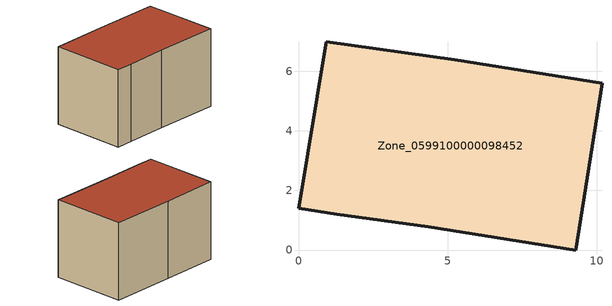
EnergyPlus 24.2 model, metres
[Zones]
Zone_0599100000098452
 floor ground (C_G): 0.93,6.98 5.24,6.38 10.18,5.59 9.29,0 4.35,0.78 1.28,1.2 0,1.4 z0
 wall outside (C_F): 5.24,6.38 0.93,6.98 0,1.4 1.28,1.2 4.35,0.78 9.29,0 10.18,5.59 5.24,6.38 z0:5.8
 roof outside (C_R): 10.18,5.59 5.24,6.38 0.93,6.98 0,1.4 1.28,1.2 4.35,0.78 9.29,0 z5.8
[BUILDING]
Pand.0599100000098452: North Axis=0; Terrain=City; Loads Convergence Tolerance Value=0.04; Temperature Convergence Tolerance Value=0.4; Solar Distribution=FullExterior; Maximum Number of Warmup Days=25; Minimum Number of Warmup Days=1
[Site:Location]
Rotterdam.The.Hague.AP_ZH_NLD Design_Conditions: Latitude=51.96; Longitude=4.45; Time Zone=1; Elevation=-4.5
[SITE:GROUNDTEMPERATURE:BUILDINGSURFACE]
18, 18, 18, 18, 18, 18, 18, 18, 18, 18, 18, 18
[MATERIAL] Thermal Absorptance=0.9; Solar Absorptance=0.7; Visible Absorptance=0.7
Name | Roughness | Thickness | Conductivity | Density | Specific Heat
G.TC.1946 | MediumSmooth | 0.15 | 1 | 540 | 1210
F.TC.1946 | Rough | 0.3 | 0.857143 | 1920 | 840
R.TC.1946 | MediumRough | 0.2 | 0.909091 | 1500 | 1000
[CONSTRUCTION]
C_G: G.TC.1946
C_F: F.TC.1946
C_R: R.TC.1946
[ZONE]
Zone_0599100000098452: Type=1; Multiplier=1; Ceiling Height=Autocalculate; Volume=Autocalculate; Floor Area=autocalculate; Part of Total Floor Area=Yes
[ZONEINFILTRATION:DESIGNFLOWRATE]
Infil_Zone_0599100000098452: Zone or ZoneList or Space or SpaceList=Zone_0599100000098452; Schedule=AlwaysOn; Design Flow Rate Calculation Method=Flow/Area; Flow Rate per Floor Area=0.003; Constant Term Coefficient=1; Temperature Term Coefficient=0; Velocity Term Coefficient=0; Velocity Squared Term Coefficient=0
[HVACTEMPLATE:ZONE:IDEALLOADSAIRSYSTEM]
Zone_0599100000098452: Maximum Heating Supply Air Temperature=50; Minimum Cooling Supply Air Temperature=13; Maximum Heating Supply Air Humidity Ratio=0.0156; Minimum Cooling Supply Air Humidity Ratio=0.0077; Heating Limit=NoLimit; Cooling Limit=NoLimit; Dehumidification Control Type=ConstantSensibleHeatRatio; Cooling Sensible Heat Ratio=0.7; Dehumidification Setpoint=60; Humidification Control Type=None; Humidification Setpoint=30; Outdoor Air Method=None; Outdoor Air Flow Rate per Person=0.00944; Outdoor Air Flow Rate per Zone Floor Area=0; Outdoor Air Flow Rate per Zone=0; Demand Controlled Ventilation Type=None; Outdoor Air Economizer Type=NoEconomizer; Heat Recovery Type=None; Sensible Heat Recovery Effectiveness=0.7; Latent Heat Recovery Effectiveness=0.65
[ZONECONTROL:THERMOSTAT]
ThermostatControl_Zone_0599100000098452: Zone or ZoneList=Zone_0599100000098452; Control Type Schedule=DualSetpointControlType; Control 1=Thermostat_Zone_0599100000098452; Temperature Difference Between Cutout And Setpoint=0
[THERMOSTATSETPOINT:DUALSETPOINT]
Thermostat_Zone_0599100000098452: Heating Setpoint Temperature Schedule=HeatingSetpoint_Zone_0599100000098452; Cooling Setpoint Temperature Schedule=CoolingSetpoint_Zone_0599100000098452
[SCHEDULE:COMPACT]
HeatingSetpoint_Zone_0599100000098452: Through: 12/31, For: AllDays, Until: 24:00, 21
CoolingSetpoint_Zone_0599100000098452: Through: 12/31, For: AllDays, Until: 24:00, 24
DualSetpointControlType: Through: 12/31, For: AllDays, Until: 24:00, 4
AlwaysOn: Through: 12/31, For: AllDays, Until: 24:00, 1
